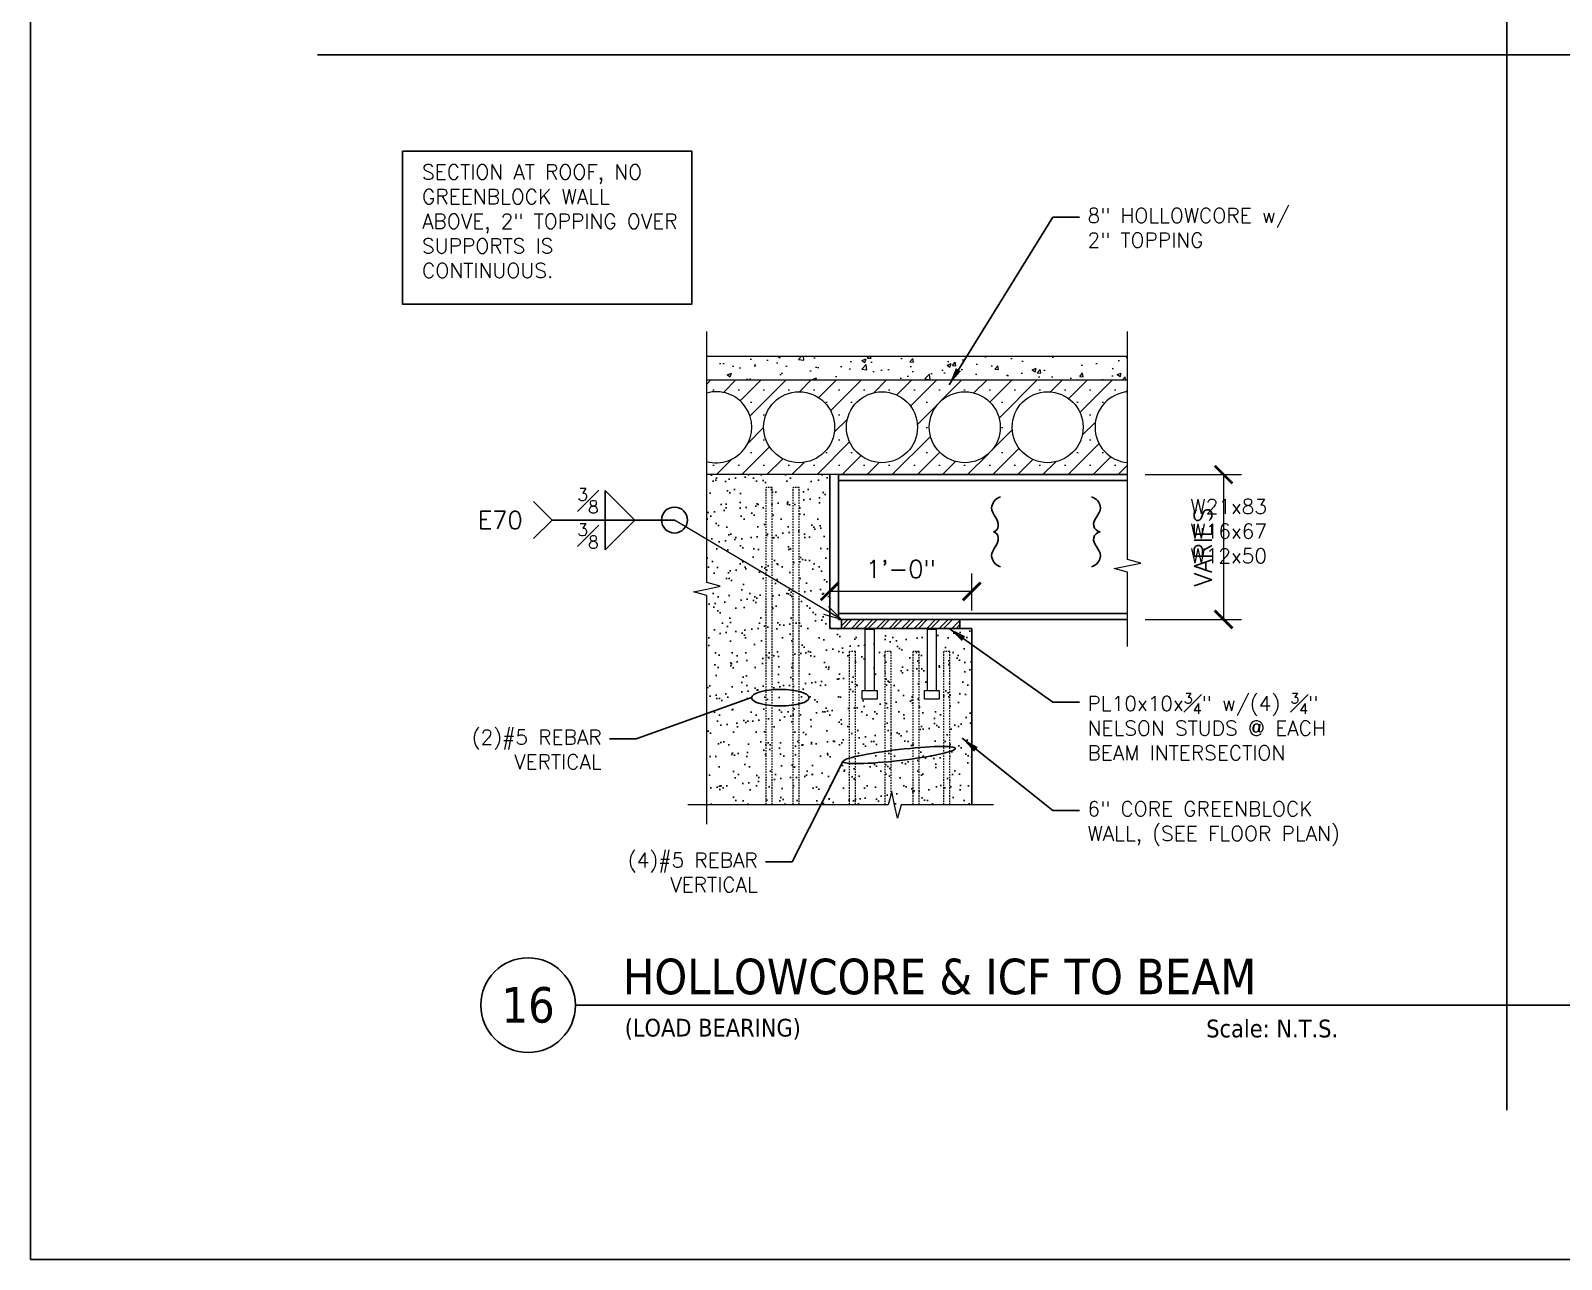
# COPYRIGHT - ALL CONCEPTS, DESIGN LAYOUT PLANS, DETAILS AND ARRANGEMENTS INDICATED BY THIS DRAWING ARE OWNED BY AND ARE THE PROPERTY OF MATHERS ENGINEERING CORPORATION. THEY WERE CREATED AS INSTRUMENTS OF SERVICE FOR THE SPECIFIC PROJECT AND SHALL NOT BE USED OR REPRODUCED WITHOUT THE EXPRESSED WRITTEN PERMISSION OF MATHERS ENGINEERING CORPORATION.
# Model space of a CAD drawing. Header units: inches. Extents: x 2268 to 2841, y -1100 to -676.
# Drawn here: x 2267.9 to 2397.2, y -1099.9 to -996.1 of the extents above; entities that cross this region are included whole.
import ezdxf
from ezdxf.enums import TextEntityAlignment as Align

# ---------------------------------------------------------------- set-up
doc = ezdxf.new("R2010")
doc.units = ezdxf.units.IN
doc.header["$MEASUREMENT"] = 0
doc.linetypes.add('HIDDEN2', pattern=[0.1875, 0.125, -0.0625])
for name, color, linetype, lineweight in [('A-DETL-GENF', 3, 'Continuous', 9), ('Concrete', 3, 'Continuous', 20), ('Rebar-V', 7, 'HIDDEN2', 15), ('S', 7, 'Continuous', 13), ('S-ICF-WALL-EXT', 3, 'Continuous', 50)]:
    doc.layers.add(name, color=color, linetype=linetype, lineweight=lineweight)
for name, color, linetype in [('Anno', 4, 'Continuous'), ('Foam', 7, 'Continuous'), ('S-ANNO', 4, 'Continuous'), ('S-BEAM-STEL', 1, 'Continuous'), ('S-WALL-STEL', 2, 'Continuous')]:
    doc.layers.add(name, color=color, linetype=linetype)
doc.layers.add('NOPLOT', color=241, linetype='Continuous', plot=False)
doc.styles.add('ROMANS', font='romans.shx')
doc.styles.get("Standard").update_dxf_attribs({"font": 'romans.shx'})
doc.styles.add('Tahoma', font='TAHOMA.TTF')
doc.dimstyles.new('Dim016_Romans', dxfattribs={"dimscale": 16, "dimtxt": 0.09375, "dimasz": 0.09375, "dimexe": 0.09375, "dimexo": 0.09375, "dimgap": 0.0625, "dimtad": 1, "dimdec": 4, "dimzin": 3, "dimdsep": 46, "dimlunit": 4, "dimtxsty": 'ROMANS', "dimblk": 'ARCHTICK', "dimcen": 0, "dimadec": 0, "dimazin": 0, "dimtfac": 0.7, "dimtdec": 4, "dimtofl": 0, "dimtmove": 2, "dimatfit": 2, "dimfxl": 0, "dimtolj": 1, "dimtzin": 0, "dimlwd": 9, "dimlwe": 9, "dimarcsym": 0})
doc.dimstyles.new('IG-1', dxfattribs={"dimscale": 12, "dimtxt": 0.125, "dimasz": 0.125, "dimexe": 0.0625, "dimexo": 0.125, "dimgap": 0.0625, "dimtad": 1, "dimlfac": 1.0005, "dimzin": 9, "dimlunit": 4, "dimtxsty": 'Standard', "dimblk": 'ARCHTICK', "dimcen": 2.5, "dimadec": 0, "dimazin": 0, "dimtfac": 1, "dimtmove": 0, "dimatfit": 3, "dimfxl": 0, "dimfrac": 1, "dimarcsym": 0})

# ---------------------------------------------------------------- blocks, each defined once
blk = doc.blocks.new('A$C47181969')
at = {"layer": 'A-DETL-GENF'}
for p, q in [((-0.3125, 0), (-0.375, -0.0625)), ((0.3125, 0), (-0.3125, 0)), ((0.375, -0.0625), (0.3125, 0)), ((-0.375, -0.0625), (-0.375, -5.25)), ((0.375, -0.0625), (-0.375, -0.0625)), ((0.375, -5.25), (0.375, -0.0625)), ((-0.375, -5.25), (-0.625, -5.25)), ((-0.625, -5.25), (-0.625, -6)), ((-0.625, -6), (0.625, -6)), ((0.375, -5.25), (-0.375, -5.25)), ((0.625, -5.25), (0.375, -5.25)), ((0.625, -6), (0.625, -5.25))]:
    blk.add_line(p, q, dxfattribs=at)
blk = doc.blocks.new('_ArchTick')
at = {"color": 0, "linetype": 'ByBlock', "const_width": 0.15}
blk.add_lwpolyline([(-0.5, -0.5), (0.5, 0.5)], dxfattribs=at)
blk = doc.blocks.new('*D107')
at = {"layer": 'Defpoints', "color": 0, "ltscale": 0.5}
for p in [(2360.54, -1033.6), (2360.54, -1045.85), (2368.66, -1045.85)]:
    blk.add_point(p, dxfattribs=at)
at = {"layer": 'S-ANNO', "color": 0, "lineweight": 9, "ltscale": 0.5}
for p, q in [((2362.04, -1033.6), (2370.16, -1033.6)), ((2368.66, -1033.6), (2368.66, -1045.85)), ((2362.04, -1045.85), (2370.16, -1045.85))]:
    blk.add_line(p, q, dxfattribs=at)
at = {"layer": 'S-ANNO', "color": 0, "lineweight": 9, "ltscale": 0.5, "xscale": 1.5, "yscale": 1.5, "zscale": 1.5}
for p, rotation in [((2368.66, -1033.6), 90), ((2368.66, -1045.85), 270)]:
    blk.add_blockref('_ArchTick', p, dxfattribs=dict(at, rotation=rotation))
at = {"layer": 'S-ANNO', "color": 0, "lineweight": -3, "ltscale": 0.5, "insert": (2366.91, -1039.73), "char_height": 1.5, "attachment_point": 5, "rotation": 90, "style": 'ROMANS'}
blk.add_mtext('\\A1;VARIES', dxfattribs=at)
blk = doc.blocks.new('*D108')
at = {"layer": 'Defpoints', "color": 0, "ltscale": 0.5}
for p in [(2335.38, -1043.48), (2335.38, -1046.6), (2347.38, -1046.6)]:
    blk.add_point(p, dxfattribs=at)
at = {"layer": 'S-ANNO', "color": 0, "lineweight": 9, "ltscale": 0.5}
for p, q in [((2335.38, -1045.1), (2335.38, -1041.98)), ((2347.38, -1045.1), (2347.38, -1041.98)), ((2347.38, -1043.48), (2335.38, -1043.48))]:
    blk.add_line(p, q, dxfattribs=at)
at = {"layer": 'S-ANNO', "color": 0, "lineweight": 9, "ltscale": 0.5, "xscale": 1.5, "yscale": 1.5, "zscale": 1.5, "rotation": 180}
blk.add_blockref('_ArchTick', (2335.38, -1043.48), dxfattribs=at)
at = {"layer": 'S-ANNO', "color": 0, "lineweight": 9, "ltscale": 0.5, "xscale": 1.5, "yscale": 1.5, "zscale": 1.5}
blk.add_blockref('_ArchTick', (2347.38, -1043.48), dxfattribs=at)
at = {"layer": 'S-ANNO', "color": 0, "lineweight": -3, "ltscale": 0.5, "insert": (2341.38, -1041.59), "char_height": 1.5, "attachment_point": 5, "style": 'ROMANS'}
blk.add_mtext('\\A1;1\'-0"', dxfattribs=at)
blk = doc.blocks.new('*U109')
blk.add_line((0.8423, -0.5126), (4.8696, -0.5126))
blk.add_circle((0.5923, -0.5126), 0.25)
at = {"style": 'Tahoma', "flags": 8}
blk.add_attdef('VIEWNAME', text='', height=0.1875, dxfattribs=at).set_placement((1.0922, -0.5109), align=Align.BOTTOM_LEFT)
blk.add_attdef('#', text='', height=0.1875, dxfattribs=at).set_placement((0.5922, -0.5109), align=Align.MIDDLE_CENTER)
blk.add_attdef('VPSCALE', text='', height=0.0938, dxfattribs=at).set_placement((4.8696, -0.589), align=Align.TOP_RIGHT)

msp = doc.modelspace()

# ---------------------------------------------------------------- hatches: boundary and pattern name
at = {"layer": 'Concrete'}
h = msp.add_hatch(dxfattribs=at)
h.set_pattern_fill('AR-CONC,_O', color=256, scale=0.5)
h.set_pattern_definition([(50, (-3081.679, -1326.5994), (3.5863009, -0.3137607), [0.375, -4.125]), (355, (-3081.679, -1326.5994), (-0.6937567, 3.7609607), [0.3, -3.3]), (100.4514, (-3081.38, -1326.6255), (2.892547, 3.4471977), [0.318701, -3.5057106]), (46.1842, (-3081.679, -1325.5994), (5.3362052, -0.827595), [0.5625, -6.1875]), (96.6356, (-3081.2343, -1325.6683), (4.6733135, 4.8705894), [0.4780514, -5.258565]), (351.1842, (-3081.679, -1325.5994), (4.67331, 4.870593), [0.45, -4.95]), (21, (-3081.179, -1325.8494), (2.9845353, -2.0130945), [0.375, -4.125]), (326, (-3081.179, -1325.8494), (1.2165767, 3.6257502), [0.3, -3.3]), (71.4514, (-3080.9303, -1326.017), (4.2011131, 1.6126525), [0.318701, -3.5057106]), (37.5, (-3081.679, -1326.5994), (0.06079928, 1.66446927), [0, -3.26, 0, -3.35, 0, -3.3125]), (7.5, (-3081.679, -1326.5994), (1.3153477, 1.97205856), [0, -1.91, 0, -3.185, 0, -1.2625]), (327.5, (-3082.794, -1326.5994), (2.66911218, -0.11277436), [0, -1.25, 0, -3.9, 0, -5.175]), (317.5, (-3083.294, -1326.5994), (2.9159308, 0.5005249), [0, -1.625, 0, -2.59, 0, -3.675])])
h.paths.add_polyline_path([(2360.54235, -1023.60189), (2324.98548, -1023.60189), (2324.98548, -1025.60189), (2360.54235, -1025.60189)])
h = msp.add_hatch(dxfattribs=at)
h.set_pattern_fill('SACNCR,_O', color=9, scale=16)
h.set_pattern_definition([(45, (-3081.679, -1326.5994), (-1.06066017, 1.06066017), []), (45, (-3080.6184, -1326.5994), (-1.06066017, 1.06066017), [0, -1.5])])
h.paths.add_polyline_path([(2360.54235, -1025.60189), (2324.98548, -1025.60189), (2324.98548, -1026.7135, -0.496827605), (2328.79616, -1029.60189, -0.496827605), (2324.98548, -1032.49028), (2324.98548, -1033.60189), (2336.37844, -1033.60189), (2360.54235, -1033.60189), (2360.54235, -1032.59114, -0.918690884), (2360.54235, -1026.61265)])
h.paths.add_polyline_path([(2356.79616, -1029.60189, -1), (2350.79616, -1029.60189, -1)], flags=16)
h.paths.add_polyline_path([(2349.79616, -1029.60189, -1), (2343.79616, -1029.60189, -1)], flags=16)
h.paths.add_polyline_path([(2342.79616, -1029.60189, -1), (2336.79616, -1029.60189, -1)], flags=16)
h.paths.add_polyline_path([(2335.79616, -1029.60189, -1), (2329.79616, -1029.60189, -1)], flags=16)
at = {"layer": 'S-ICF-WALL-EXT', "lineweight": -3, "ltscale": 0.5}
h = msp.add_hatch(dxfattribs=at)
h.set_pattern_fill('AR-SAND', color=256, style=0)
h.set_pattern_definition([(37.5, (-3081.679, -1326.5994), (-0.06299336, 1.92682377), [0, -1.52, 0, -1.7, 0, -1.625]), (7.5, (-3081.679, -1326.5994), (1.7697767, 2.8221461), [0, -0.82, 0, -1.37, 0, -0.525]), (327.5, (-3082.909, -1326.5994), (3.11414186, 0.00565905), [0, -0.5, 0, -1.8, 0, -2.35]), (317.5, (-3082.909, -1326.5994), (3.0061266, 0.8776756), [0, -0.25, 0, -1.18, 0, -1.35])])
h.paths.add_polyline_path([(2347.37844, -1046.60189), (2344.31594, -1046.60189), (2344.37844, -1046.66439), (2344.37844, -1051.85189), (2344.62844, -1051.85189), (2344.62844, -1052.60189), (2343.37844, -1052.60189), (2343.37844, -1051.85189), (2343.62844, -1051.85189), (2343.62844, -1046.66439), (2343.69094, -1046.60189), (2339.06594, -1046.60189), (2339.12844, -1046.66439), (2339.12844, -1051.85189), (2339.37844, -1051.85189), (2339.37844, -1052.60189), (2338.12844, -1052.60189), (2338.12844, -1051.85189), (2338.37844, -1051.85189), (2338.37844, -1046.66439), (2338.44094, -1046.60189), (2335.37844, -1046.60189), (2335.37844, -1033.60189), (2324.98548, -1033.60189), (2324.98548, -1042.73179), (2326.11131, -1043.04578), (2324.98548, -1043.27666), (2323.85965, -1043.50753), (2324.98548, -1043.82153), (2324.98548, -1061.51519), (2340.32017, -1061.51519), (2340.63416, -1060.38936), (2340.86504, -1061.51519), (2341.09592, -1062.64102), (2341.40991, -1061.51519), (2347.37844, -1061.51519)])
at = {"layer": 'S-WALL-STEL', "lineweight": -3, "ltscale": 0.5}
h = msp.add_hatch(dxfattribs=at)
h.set_pattern_fill('ANSI32', color=256, scale=2, style=0)
h.set_pattern_definition([(45, (-3081.679, -1326.59935), (-0.53033009, 0.53033009), []), (45, (-3081.3255, -1326.59935), (-0.53033009, 0.53033009), [])])
h.paths.add_polyline_path([(2346.37844, -1045.85189), (2336.37844, -1045.85189), (2336.37844, -1046.60189), (2346.37844, -1046.60189)])

# ---------------------------------------------------------------- linework, layer by layer
at = {"layer": 'Anno'}
for points in [[(2354.23593, -1011.84846), (2356.49737, -1011.84846)], [(2354.23593, -1052.84619), (2356.49737, -1052.84619)], [(2319.0311, -1055.95346), (2316.76966, -1055.95346)], [(2354.23593, -1062.00242), (2356.49737, -1062.00242)], [(2332.222, -1066.33601), (2329.96056, -1066.33601)]]:
    msp.add_lwpolyline(points, dxfattribs=at)
at = {"layer": 'Concrete', "color": 7}
msp.add_line((2336.37844, -1033.60189), (2324.98548, -1033.60189), dxfattribs=at)
for points in [[(2324.98548, -1023.60189), (2360.54235, -1023.60189)], [(2324.98548, -1025.60189), (2360.54235, -1025.60189)]]:
    msp.add_lwpolyline(points, dxfattribs=at)
for centre in [(2332.79616, -1029.60189), (2339.79616, -1029.60189), (2346.79616, -1029.60189), (2353.79616, -1029.60189)]:
    msp.add_circle(centre, 3, dxfattribs=at)
for centre, start, end in [((2325.79616, -1029.60189), 254.3221806, 105.6778194), ((2360.79616, -1029.60189), 94.8531876, 265.1468124)]:
    msp.add_arc(centre, 3, start, end, dxfattribs=at)
at = {"layer": 'Foam'}
for p, q in [((2335.37844, -1033.60189), (2335.37844, -1046.60189)), ((2335.37844, -1046.60189), (2347.37844, -1046.60189)), ((2347.37844, -1046.60189), (2347.37844, -1061.51519))]:
    msp.add_line(p, q, dxfattribs=at)
at = {"layer": 'NOPLOT'}
for p, q in [((2392.58222, -721.3446), (2392.58222, -1087.3446)), ((2292.10222, -998.12469), (2794.50222, -998.12469)), ((2378.3356, -1078.45524), (2666.24408, -1078.45524))]:
    msp.add_line(p, q, dxfattribs=at)
msp.add_lwpolyline([(2267.86345, -698.10234), (2840.71975, -698.10234), (2840.71975, -1099.94604), (2267.86345, -1099.94604)], close=True, dxfattribs=at)
at = {"layer": 'Rebar-V', "color": 7}
for p, q in [((2330.51479, -1034.68754), (2330.01479, -1034.68754)), ((2332.79463, -1034.68754), (2332.29463, -1034.68754)), ((2337.56296, -1048.56726), (2337.06296, -1048.56726)), ((2340.55928, -1048.56726), (2340.05928, -1048.56726)), ((2342.93568, -1048.56726), (2342.43568, -1048.56726)), ((2345.51873, -1048.56726), (2345.01873, -1048.56726))]:
    msp.add_line(p, q, dxfattribs=at)
for points in [[(2330.01479, -1061.51519), (2330.01479, -1034.68754)], [(2330.51479, -1061.51519), (2330.51479, -1034.68754)], [(2332.29463, -1061.51519), (2332.29463, -1034.68754)], [(2332.79463, -1061.51519), (2332.79463, -1034.68754)], [(2337.06296, -1061.51519), (2337.06296, -1048.56726)], [(2337.56296, -1061.51519), (2337.56296, -1048.56726)], [(2340.05928, -1061.51519), (2340.05928, -1048.56726)], [(2340.55928, -1060.65784), (2340.55928, -1048.56726)], [(2342.43568, -1061.51519), (2342.43568, -1048.56726)], [(2342.93568, -1061.51519), (2342.93568, -1048.56726)], [(2345.01873, -1061.51519), (2345.01873, -1048.56726)], [(2345.51873, -1061.51519), (2345.51873, -1048.56726)]]:
    msp.add_lwpolyline(points, dxfattribs=at)
at = {"layer": 'S', "color": 7}
for points in [[(2324.98548, -1063.1422), (2324.98548, -1043.82153), (2323.85965, -1043.50753), (2324.98548, -1043.27666), (2326.11131, -1043.04578), (2324.98548, -1042.73179), (2324.98548, -1021.49645)], [(2360.54235, -1048.13591), (2360.54235, -1041.86402), (2359.41653, -1041.55002), (2360.54235, -1041.31915), (2361.66818, -1041.08827), (2360.54235, -1040.77428), (2360.54235, -1021.49645)], [(2349.21464, -1061.51519), (2341.40991, -1061.51519), (2341.09592, -1062.64102), (2340.86504, -1061.51519), (2340.63416, -1060.38936), (2340.32017, -1061.51519), (2323.39413, -1061.51519)]]:
    msp.add_lwpolyline(points, dxfattribs=at)
at = {"layer": 'S-ANNO', "lineweight": -3, "ltscale": 0.5}
for p, q in [((2311.92086, -1037.44826), (2310.35856, -1035.88596)), ((2318.91182, -1037.44826), (2316.40157, -1034.93801)), ((2316.40157, -1034.93801), (2316.40157, -1037.44826)), ((2311.92086, -1037.44826), (2310.35856, -1039.01057)), ((2322.26453, -1037.44826), (2311.92086, -1037.44826)), ((2318.91182, -1037.44826), (2316.40157, -1039.95851)), ((2316.40157, -1039.95851), (2316.40157, -1037.44826))]:
    msp.add_line(p, q, dxfattribs=at)
msp.add_lwpolyline([(2299.2878, -1006.27894), (2323.72427, -1006.27894), (2323.72427, -1019.20816), (2299.2878, -1019.20816)], close=True, dxfattribs=at)
msp.add_circle((2322.26453, -1037.44826), 1.0957, dxfattribs=at)
for centre, major_axis, ratio in [((2331.2035, -1052.4669), (-2.42252, 0), 0.288071761), ((2341.23779, -1057.31205), (-4.75187, -0.55856), 0.097366286)]:
    msp.add_ellipse(centre, major_axis=major_axis, ratio=ratio, dxfattribs=at)
for points, start_tangent, end_tangent in [([(2349.80387, -1035.49692), (2349.05888, -1036.42741), (2349.61762, -1037.94721), (2349.22604, -1038.44345)], (-0.984498294, -0.175394156), (-0.999851624, -0.017225861)), ([(2357.50509, -1035.49692), (2358.25008, -1036.42741), (2357.69134, -1037.94721), (2358.2178, -1038.44649)], (0.984498294, -0.175394156), (0.999851624, -0.017225861)), ([(2349.80387, -1041.38998), (2349.05888, -1040.45949), (2349.61762, -1038.93969), (2349.22604, -1038.44345)], (-0.984498294, 0.175394156), (-0.999851624, 0.017225861)), ([(2357.50509, -1041.38998), (2358.25008, -1040.45949), (2357.69134, -1038.93969), (2358.2178, -1038.44649)], (0.984498294, 0.175394156), (0.999851624, 0.017225861))]:
    msp.add_spline(points, degree=3, dxfattribs=dict(at, start_tangent=start_tangent, end_tangent=end_tangent))
at = {"layer": 'S-BEAM-STEL', "lineweight": -3, "ltscale": 0.5}
for p, q in [((2336.12844, -1033.60189), (2360.54235, -1033.60189)), ((2336.12844, -1033.60189), (2336.12844, -1045.85189)), ((2336.12844, -1034.10189), (2360.54235, -1034.10189)), ((2336.12844, -1045.35189), (2360.54235, -1045.35189)), ((2336.12844, -1045.85189), (2360.54235, -1045.85189))]:
    msp.add_line(p, q, dxfattribs=at)
at = {"layer": 'S-WALL-STEL', "lineweight": -3, "ltscale": 0.5}
msp.add_lwpolyline([(2336.37844, -1045.85189), (2346.37844, -1045.85189), (2346.37844, -1046.60189), (2336.37844, -1046.60189)], close=True, dxfattribs=at)

# ---------------------------------------------------------------- block references
ref = msp.add_blockref('*U109', (2300.42142, -1070.25364), dxfattribs=dict(xscale=16, yscale=16, zscale=16))
ref.add_attrib('VPSCALE', 'Scale: N.T.S.', dxfattribs={"height": 1.5008, "style": 'Tahoma'}).set_placement((2378.3356, -1079.67764), align=Align.TOP_RIGHT)
ref.add_attrib('VIEWNAME', 'HOLLOWCORE & ICF TO BEAM', dxfattribs={"height": 3, "style": 'Tahoma'}).set_placement((2317.89662, -1078.42804), align=Align.BOTTOM_LEFT)
ref.add_attrib('#', '16', dxfattribs={"height": 3, "style": 'Tahoma'}).set_placement((2309.89662, -1078.42804), align=Align.MIDDLE_CENTER)
at = {"layer": 'S-BEAM-STEL', "lineweight": -3, "ltscale": 0.5, "xscale": -1}
for p in [(2338.75344, -1046.60189), (2344.00344, -1046.60189)]:
    msp.add_blockref('A$C47181969', p, dxfattribs=at)

# ---------------------------------------------------------------- texts
at = {"insert": (2318.05948, -1079.60784), "char_height": 1.5, "width": 17.0707178, "attachment_point": 1, "style": 'Tahoma'}
msp.add_mtext('(LOAD BEARING)', dxfattribs=at)
at = {"layer": 'Anno', "char_height": 1.25, "style": 'ROMANS'}
for s, insert, width, attachment_point in [('SECTION AT ROOF, NO GREENBLOCK WALL ABOVE, 2" TOPPING OVER SUPPORTS IS CONTINUOUS.', (2300.93552, -1007.40221), 24.2075357, 1), ('\\A1;8" HOLLOWCORE w/ 2" TOPPING', (2357.15833, -1011.07748), 19.9616452, 1), ('\\A1;W21x83\\PW16x67\\PW12x50', (2372.3327, -1035.67974), 22.1276435, 3), ('\\A1;PL10x10x{\\H0.7x;\\S3#4;}" w/(4) {\\H0.7x;\\S3#4;}" NELSON STUDS @ EACH BEAM INTERSECTION', (2357.15833, -1052.07522), 25.9963386, 1), ('\\A1;(2)#5 REBAR VERTICAL', (2316.10869, -1055.18249), 13.7103559, 3), ('\\A1;6" CORE GREENBLOCK WALL, (SEE FLOOR PLAN)', (2357.15833, -1061.23145), 25.9963386, 1), ('\\A1;(4)#5 REBAR VERTICAL', (2329.29959, -1065.56504), 13.7103559, 3)]:
    msp.add_mtext(s, dxfattribs=dict(at, insert=insert, width=width, attachment_point=attachment_point))
at = {"layer": 'S-ANNO', "lineweight": -3, "ltscale": 0.5, "char_height": 1.5, "width": 10.7940452, "attachment_point": 6, "style": 'ROMANS'}
for s, insert in [('\\A1;{\\H0.7x;\\S3#8;}', (2315.86125, -1035.8145)), ('\\A1;E70', (2309.43768, -1037.44826)), ('\\A1;{\\H0.7x;\\S3#8;}', (2315.86125, -1038.79032))]:
    msp.add_mtext(s, dxfattribs=dict(at, insert=insert))

# ---------------------------------------------------------------- dimensions: what is measured, and where the dimension line sits
at = {"layer": 'S-ANNO', "lineweight": -3, "ltscale": 0.5}
dim = msp.add_linear_dim(base=(2368.66163, -1045.85189), p1=(2360.54235, -1033.60189), p2=(2360.54235, -1045.85189), angle=90, text='VARIES', dimstyle='Dim016_Romans', override={"dimarcsym": 1}, dxfattribs=at)
dim.commit()
dim.dimension.update_dxf_attribs({"geometry": '*D107', "text_midpoint": (2366.91163, -1039.72689)})
dim = msp.add_linear_dim(base=(2335.37844, -1043.48262), p1=(2347.37844, -1046.60189), p2=(2335.37844, -1046.60189), dimstyle='Dim016_Romans', override={"dimarcsym": 1}, dxfattribs=at)
dim.commit()
dim.dimension.update_dxf_attribs({"geometry": '*D108', "text_midpoint": (2341.37844, -1041.58977)})

# ---------------------------------------------------------------- leaders
at = {"layer": 'Anno'}
for points, override in [([(2345.46397, -1026.00803), (2354.23593, -1011.84846)], {"dimgap": 0.0625, "dimtad": 0}), ([(2345.46397, -1046.60189), (2354.23593, -1052.84619)], {"dimgap": 0.0625, "dimtad": 0}), ([(2328.77318, -1052.45656), (2319.0311, -1055.95346)], {"dimtad": 0, "dimldrblk": 'None'}), ([(2346.56431, -1055.8986), (2354.23593, -1062.00242)], {"dimgap": 0.0625, "dimtad": 0}), ([(2336.48592, -1057.87061), (2332.222, -1066.33601)], {"dimgap": 0.0625, "dimtad": 0, "dimldrblk": 'None'})]:
    msp.add_leader(points, dimstyle='IG-1', override=override, dxfattribs=at)
at = {"layer": 'S-ANNO', "lineweight": -3, "ltscale": 0.5}
msp.add_leader([(2336.37844, -1045.85189), (2322.26453, -1037.44826)], dimstyle='Dim016_Romans', override={"dimgap": 0.0625, "dimtad": 0, "dimldrblk": 'Open30', "dimarcsym": 1}, dxfattribs=at)

doc.saveas('drawing.dxf')
